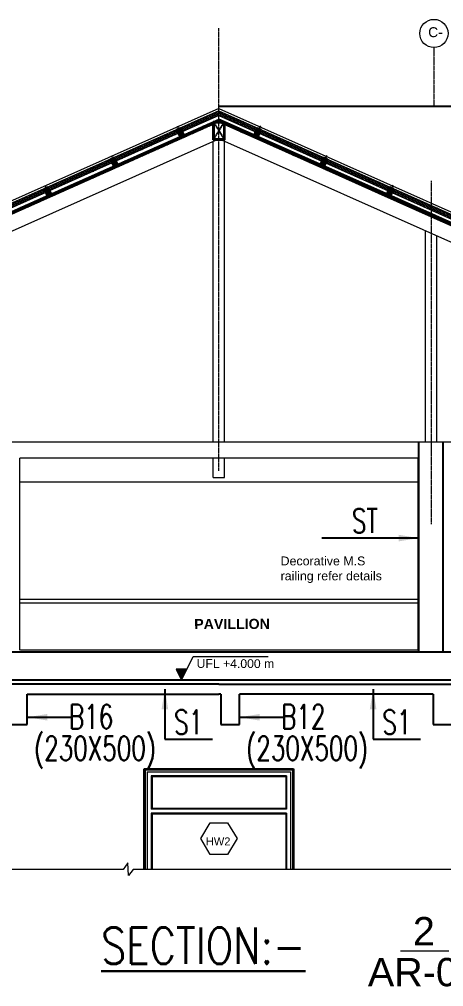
# Model space of a CAD drawing. Header units: millimetres. Extents: x 2659630 to 6742168, y -2425387 to -732288.
# Drawn here: x 3499462 to 3504722, y -1223701 to -1211711 of the extents above; entities that cross this region are included whole.
import ezdxf
from ezdxf.enums import TextEntityAlignment as Align

# ---------------------------------------------------------------- set-up
doc = ezdxf.new("R2010")
doc.units = ezdxf.units.MM
doc.linetypes.add('Grid Line', pattern=[22.225, 12.7, -3.175, 3.175, -3.175])
doc.linetypes.add('Hidden', pattern=[7.14375, 4.7625, -2.38125])
for name, color, linetype, lineweight in [('A-AREA-IDEN', 2, 'Continuous', 9), ('A-DETL', 90, 'Continuous', 18), ('A-DOOR', 31, 'Continuous', 18), ('A-DOOR-FRAM', 31, 'Continuous', 18), ('A-FLOR-HRAL', 11, 'Continuous', 18), ('A-GLAZ-IDEN', 152, 'Continuous', 9), ('A-GRID-MODE', 80, 'Continuous', 0), ('A-hatch', 253, 'Continuous', 0), ('A-ROOF', 6, 'Continuous', 0), ('A-STAIRS', 31, 'Continuous', 18), ('A-TEXT', 211, 'Continuous', 9), ('A-WALL', 113, 'Continuous', 9), ('elevation 02', 2, 'Continuous', 9), ('G-ANNO-DIMS', 111, 'Continuous', 9), ('G-ANNO-SYMB', 111, 'Continuous', 9), ('I-WALL', 2, 'Continuous', 18), ('S-GRID', 1, 'Continuous', 9), ('section-steel', 27, 'Continuous', 30)]:
    doc.layers.add(name, color=color, linetype=linetype, lineweight=lineweight)
for name, color, linetype in [('A-COLUMN', 12, 'Continuous'), ('A-LINE-1 HIDDEN', 1, 'Continuous'), ('A-MOULDING', 20, 'Continuous'), ('S-BEAM NO', 3, 'Continuous'), ('S-COLUMN NO', 2, 'Continuous'), ('S-CONCRET LINE', 4, 'Continuous'), ('S-DIM-1', 5, 'Continuous'), ('S-LEVEL SECTION', 3, 'Continuous'), ('S-TITIL', 6, 'Continuous')]:
    doc.layers.add(name, color=color, linetype=linetype)
doc.styles.add('Arial', font='arial.ttf', dxfattribs={"height": 123})
doc.styles.add('Arial_1', font='arial.ttf', dxfattribs={"height": 98.353293})
doc.styles.add('Arial_5', font='arial.ttf', dxfattribs={"height": 108.188623})
doc.styles.add('Arial_B', font='arialbd.ttf', dxfattribs={"height": 125.853552})
doc.styles.add('ROMANS', font='r.shx', dxfattribs={"width": 0.7})
doc.dimstyles.new('dim100', dxfattribs={"dimtxt": 250, "dimasz": 250, "dimexe": 200, "dimexo": 200, "dimgap": 100, "dimtad": 1, "dimdec": 0, "dimrnd": 1, "dimzin": 0, "dimdsep": 46, "dimtxsty": 'ROMANS', "dimcen": 0, "dimclrd": 5, "dimclre": 5, "dimclrt": 4, "dimadec": 0, "dimazin": 0, "dimtfac": 1, "dimtdec": 0, "dimtix": 1, "dimtofl": 0, "dimtmove": 2, "dimatfit": 3, "dimfxl": 1, "dimtolj": 1, "dimtzin": 0, "dimlwd": -1, "dimlwe": -1, "dimarcsym": 0})
doc.dimstyles.new('dim33.33', dxfattribs={"dimtxt": 250, "dimasz": 250, "dimexe": 200, "dimexo": 200, "dimgap": 100, "dimtad": 1, "dimdec": 0, "dimlfac": 0.333331, "dimzin": 0, "dimdsep": 46, "dimtxsty": 'ROMANS', "dimcen": 0, "dimclrd": 5, "dimclre": 5, "dimclrt": 4, "dimadec": 0, "dimazin": 0, "dimtfac": 1, "dimtdec": 0, "dimtix": 1, "dimtofl": 0, "dimtmove": 2, "dimatfit": 3, "dimfxl": 1, "dimtolj": 1, "dimtzin": 0, "dimlwd": -1, "dimlwe": -1, "dimarcsym": 0})
pattern_1 = [(45, (2374518.583, 459189.726), (5.6035967, 20.912907593), [12.5, -25]), (165, (2374518.583, 459189.726), (-20.912907593, -5.6035967), [12.5, -25]), (105, (2374518.583, 459189.726), (-15.30931089, 15.30931089), [-25, 12.5])]
pattern_2 = [(45, (2375340.774, 459555.79), (5.6035967, 20.912907593), [12.5, -25]), (165, (2375340.774, 459555.79), (-20.912907593, -5.6035967), [12.5, -25]), (105, (2375340.774, 459555.79), (-15.30931089, 15.30931089), [-25, 12.5])]
pattern_3 = [(45, (2376162.965, 459921.852), (5.6035967, 20.912907593), [12.5, -25]), (165, (2376162.965, 459921.852), (-20.912907593, -5.6035967), [12.5, -25]), (105, (2376162.965, 459921.852), (-15.30931089, 15.30931089), [-25, 12.5])]
pattern_4 = [(45, (2376985.156, 460287.915), (5.6035967, 20.912907593), [12.5, -25]), (165, (2376985.156, 460287.915), (-20.912907593, -5.6035967), [12.5, -25]), (105, (2376985.156, 460287.915), (-15.30931089, 15.30931089), [-25, 12.5])]
pattern_5 = [(69, (2283973.199, 398736.058), (-11.66975533, 4.47959937), []), (159, (2283973.199, 398736.058), (-4.47959937, -11.66975533), [])]
pattern_6 = [(69, (2284666.341, 399044.665), (-11.66975533, 4.47959937), []), (159, (2284666.341, 399044.665), (-4.47959937, -11.66975533), [])]
pattern_7 = [(69, (2285359.483, 399353.272), (-11.66975533, 4.47959937), []), (159, (2285359.483, 399353.272), (-4.47959937, -11.66975533), [])]
pattern_8 = [(69, (2286052.625, 399661.878), (-11.66975533, 4.47959937), []), (159, (2286052.625, 399661.878), (-4.47959937, -11.66975533), [])]

# ---------------------------------------------------------------- blocks, each defined once
blk = doc.blocks.new('Spot section')
at = {"layer": 'G-ANNO-DIMS'}
h = blk.add_hatch(color=256, dxfattribs=at)
h.dxf.hatch_style = 1
h.paths.add_polyline_path([(0, 136), (67, 0), (135, 136)])
blk.add_lwpolyline([(135, 136), (0, 136), (67, 0), (213, 294), (1141, 294)], dxfattribs=at)
blk = doc.blocks.new('Grid - M_Grid Head - Circle-24584-GROUND FLOOR PLAN-01')
at = {"layer": 'A-GRID-MODE'}
blk.add_circle((0, 0), 3.5, dxfattribs=at)

msp = doc.modelspace()

# ---------------------------------------------------------------- hatches: boundary and pattern name
at = {"layer": 'A-DETL'}
h = msp.add_hatch(dxfattribs=at)
h.set_pattern_fill('HONEY', color=256, scale=100, angle=45)
h.set_pattern_definition(pattern_4)
h.paths.add_polyline_path([(3501935.878, -1212901.802), (3501935.878, -1212847.071), (3501460.039, -1213058.928), (3501480.375, -1213104.605)])
h = msp.add_hatch(dxfattribs=at)
h.set_pattern_fill('HONEY', color=256, scale=100, angle=45)
h.set_pattern_definition(pattern_4)
h.paths.add_polyline_path([(3501935.878, -1212901.802), (3501935.878, -1212847.071), (3502411.716, -1213058.928), (3502391.38, -1213104.605)])
h = msp.add_hatch(dxfattribs=at)
h.set_pattern_fill('HONEY', color=256, scale=100, angle=45)
h.set_pattern_definition(pattern_3)
h.paths.add_polyline_path([(3501436.511, -1213124.135), (3501416.175, -1213078.457), (3500637.848, -1213424.991), (3500658.185, -1213470.668)])
h = msp.add_hatch(dxfattribs=at)
h.set_pattern_fill('HONEY', color=256, scale=100, angle=45)
h.set_pattern_definition(pattern_3)
h.paths.add_polyline_path([(3502435.244, -1213124.135), (3502455.581, -1213078.457), (3503233.907, -1213424.991), (3503213.571, -1213470.668)])
h = msp.add_hatch(dxfattribs=at)
h.set_pattern_fill('HONEY', color=256, scale=100, angle=45)
h.set_pattern_definition(pattern_2)
h.paths.add_polyline_path([(3500614.32, -1213490.198), (3500593.984, -1213444.52), (3499815.657, -1213791.054), (3499835.994, -1213836.731)])
h = msp.add_hatch(dxfattribs=at)
h.set_pattern_fill('HONEY', color=256, scale=100, angle=45)
h.set_pattern_definition(pattern_2)
h.paths.add_polyline_path([(3503257.435, -1213490.198), (3503277.772, -1213444.52), (3504056.098, -1213791.054), (3504035.761, -1213836.731)])
h = msp.add_hatch(dxfattribs=at)
h.set_pattern_fill('HONEY', color=256, scale=100, angle=45)
h.set_pattern_definition(pattern_1)
h.paths.add_polyline_path([(3499792.13, -1213856.261), (3499771.793, -1213810.583), (3498993.466, -1214157.117), (3499013.803, -1214202.794)])
h = msp.add_hatch(dxfattribs=at)
h.set_pattern_fill('HONEY', color=256, scale=100, angle=45)
h.set_pattern_definition(pattern_1)
h.paths.add_polyline_path([(3504079.626, -1213856.261), (3504099.962, -1213810.583), (3504878.289, -1214157.117), (3504857.952, -1214202.794)])
at = {"layer": 'A-hatch', "lineweight": -3}
h = msp.add_hatch(color=256, dxfattribs=at)
h.dxf.hatch_style = 1
h.paths.add_polyline_path([(3501865.878, -1212983.322), (3502005.878, -1212983.322), (3502005.878, -1213203.322), (3501865.878, -1213203.322)])
h.paths.add_polyline_path([(3501871.878, -1212989.322), (3501999.878, -1212989.322), (3501999.878, -1213197.322), (3501871.878, -1213197.322)], flags=16)
h = msp.add_hatch(color=256, dxfattribs=at)
h.dxf.hatch_style = 1
h.paths.add_polyline_path([(3501460.039, -1213058.928), (3501416.175, -1213078.457), (3501455.221, -1213166.158), (3501499.085, -1213146.628)])
h.paths.add_polyline_path([(3501493.804, -1213144.601), (3501457.248, -1213160.877), (3501421.456, -1213080.485), (3501458.011, -1213064.209)], flags=16)
h = msp.add_hatch(color=256, dxfattribs=at)
h.dxf.hatch_style = 1
h.paths.add_polyline_path([(3502411.716, -1213058.928), (3502455.581, -1213078.457), (3502416.534, -1213166.158), (3502372.67, -1213146.628)])
h.paths.add_polyline_path([(3502377.951, -1213144.601), (3502414.507, -1213160.877), (3502450.299, -1213080.485), (3502413.744, -1213064.209)], flags=16)
h = msp.add_hatch(color=256, dxfattribs=at)
h.dxf.hatch_style = 1
h.paths.add_polyline_path([(3500637.848, -1213424.991), (3500593.984, -1213444.52), (3500633.03, -1213532.221), (3500676.894, -1213512.691)])
h.paths.add_polyline_path([(3500671.613, -1213510.664), (3500635.058, -1213526.94), (3500599.265, -1213446.548), (3500635.82, -1213430.272)], flags=16)
h = msp.add_hatch(color=256, dxfattribs=at)
h.dxf.hatch_style = 1
h.paths.add_polyline_path([(3503233.907, -1213424.991), (3503277.772, -1213444.52), (3503238.725, -1213532.221), (3503194.861, -1213512.691)])
h.paths.add_polyline_path([(3503200.142, -1213510.664), (3503236.698, -1213526.94), (3503272.49, -1213446.548), (3503235.935, -1213430.272)], flags=16)
h = msp.add_hatch(color=256, dxfattribs=at)
h.dxf.hatch_style = 1
h.paths.add_polyline_path([(3499815.657, -1213791.054), (3499771.793, -1213810.583), (3499810.839, -1213898.284), (3499854.704, -1213878.754)])
h.paths.add_polyline_path([(3499849.422, -1213876.727), (3499812.867, -1213893.003), (3499777.074, -1213812.611), (3499813.63, -1213796.335)], flags=16)
h = msp.add_hatch(color=256, dxfattribs=at)
h.dxf.hatch_style = 1
h.paths.add_polyline_path([(3504056.098, -1213791.054), (3504099.962, -1213810.583), (3504060.916, -1213898.284), (3504017.052, -1213878.754)])
h.paths.add_polyline_path([(3504022.333, -1213876.727), (3504058.888, -1213893.003), (3504094.681, -1213812.611), (3504058.126, -1213796.335)], flags=16)
at = {"layer": 'A-WALL', "lineweight": -3}
h = msp.add_hatch(dxfattribs=at)
h.set_pattern_fill('ANSI37', color=252, scale=100, angle=24)
h.set_pattern_definition(pattern_8)
h.paths.add_polyline_path([(3501935.878, -1212979.522), (3501935.878, -1212952.156), (3501331.724, -1213221.142), (3501341.892, -1213243.981)])
h = msp.add_hatch(dxfattribs=at)
h.set_pattern_fill('ANSI37', color=252, scale=100, angle=24)
h.set_pattern_definition(pattern_8)
h.paths.add_polyline_path([(3501935.878, -1212979.522), (3501935.878, -1212952.156), (3502540.032, -1213221.142), (3502529.863, -1213243.981)])
h = msp.add_hatch(dxfattribs=at)
h.set_pattern_fill('ANSI37', color=252, scale=100, angle=24)
h.set_pattern_definition(pattern_7)
h.paths.add_polyline_path([(3500648.75, -1213552.588), (3500638.581, -1213529.749), (3501331.724, -1213221.142), (3501341.892, -1213243.981)])
h = msp.add_hatch(dxfattribs=at)
h.set_pattern_fill('ANSI37', color=252, scale=100, angle=24)
h.set_pattern_definition(pattern_7)
h.paths.add_polyline_path([(3503223.005, -1213552.588), (3503233.174, -1213529.749), (3502540.032, -1213221.142), (3502529.863, -1213243.981)])
h = msp.add_hatch(dxfattribs=at)
h.set_pattern_fill('ANSI37', color=252, scale=100, angle=24)
h.set_pattern_definition(pattern_6)
h.paths.add_polyline_path([(3499955.608, -1213861.195), (3499945.439, -1213838.356), (3500638.581, -1213529.749), (3500648.75, -1213552.588)])
h = msp.add_hatch(dxfattribs=at)
h.set_pattern_fill('ANSI37', color=252, scale=100, angle=24)
h.set_pattern_definition(pattern_6)
h.paths.add_polyline_path([(3503916.147, -1213861.195), (3503926.316, -1213838.356), (3503233.174, -1213529.749), (3503223.005, -1213552.588)])
h = msp.add_hatch(dxfattribs=at)
h.set_pattern_fill('ANSI37', color=252, scale=100, angle=24)
h.set_pattern_definition(pattern_5)
h.paths.add_polyline_path([(3499262.466, -1214169.801), (3499252.297, -1214146.963), (3499945.439, -1213838.356), (3499955.608, -1213861.195)])
h = msp.add_hatch(dxfattribs=at)
h.set_pattern_fill('ANSI37', color=252, scale=100, angle=24)
h.set_pattern_definition(pattern_5)
h.paths.add_polyline_path([(3504609.29, -1214169.801), (3504619.458, -1214146.963), (3503926.316, -1213838.356), (3503916.147, -1213861.195)])
h = msp.add_hatch(dxfattribs=at)
h.set_pattern_fill('ANSI37', color=252, scale=100, angle=24)
h.set_pattern_definition([(69, (2283280.057, 398427.451), (-11.66975533, 4.47959937), []), (159, (2283280.057, 398427.451), (-4.47959937, -11.66975533), [])])
h.paths.add_polyline_path([(3505302.432, -1214478.408), (3505312.6, -1214455.57), (3504619.458, -1214146.963), (3504609.29, -1214169.801)])

# ---------------------------------------------------------------- linework, layer by layer
at = {"layer": 'A-COLUMN', "color": 1}
for points in [[(3501421.456, -1213080.485), (3501493.804, -1213144.601)], [(3501458.011, -1213064.209), (3501457.248, -1213160.877)], [(3502450.299, -1213080.485), (3502377.951, -1213144.601)], [(3502413.744, -1213064.209), (3502414.507, -1213160.877)], [(3500599.265, -1213446.548), (3500671.613, -1213510.664)], [(3500635.82, -1213430.272), (3500635.058, -1213526.94)], [(3503272.49, -1213446.548), (3503200.142, -1213510.664)], [(3503235.935, -1213430.272), (3503236.698, -1213526.94)], [(3499777.074, -1213812.611), (3499849.422, -1213876.727)], [(3499813.63, -1213796.335), (3499812.867, -1213893.003)], [(3504094.681, -1213812.611), (3504022.333, -1213876.727)], [(3504058.126, -1213796.335), (3504058.888, -1213893.003)]]:
    msp.add_lwpolyline(points, dxfattribs=at)
at = {"layer": 'A-DOOR'}
for p, q in [((3501047.878, -1221038.991), (3502823.878, -1221038.991)), ((3502773.878, -1221088.991), (3501097.878, -1221088.991)), ((3502763.878, -1221098.991), (3501107.878, -1221098.991)), ((3502773.878, -1221501.968), (3501097.878, -1221501.967)), ((3502763.878, -1221491.968), (3501107.878, -1221491.967)), ((3502773.878, -1221551.968), (3501097.878, -1221551.967)), ((3502763.878, -1221561.968), (3501107.878, -1221561.967))]:
    msp.add_line(p, q, dxfattribs=at)
at = {"layer": 'A-DOOR-FRAM'}
for p, q in [((3501047.878, -1221038.991), (3501047.878, -1222247.498)), ((3502823.878, -1221038.991), (3502823.878, -1222247.498)), ((3501097.878, -1221088.991), (3501097.878, -1221501.967)), ((3501107.878, -1221098.991), (3501107.878, -1221491.967)), ((3502763.878, -1221098.991), (3502763.878, -1221491.968)), ((3502773.878, -1221088.991), (3502773.878, -1221501.968)), ((3501097.878, -1221551.967), (3501097.878, -1222247.498)), ((3501107.878, -1221561.967), (3501107.878, -1222247.498)), ((3502763.878, -1221561.968), (3502763.878, -1222247.498)), ((3502773.878, -1221551.968), (3502773.878, -1222247.498))]:
    msp.add_line(p, q, dxfattribs=at)
at = {"layer": 'A-FLOR-HRAL'}
for p, q in [((3504395.872, -1218902.046), (3499475.772, -1218902.046)), ((3504395.872, -1218947.046), (3499475.772, -1218947.046))]:
    msp.add_line(p, q, dxfattribs=at)
at = {"layer": 'A-GLAZ-IDEN'}
msp.add_lwpolyline([(3502042.44, -1222061.345), (3501827.722, -1222061.345), (3501709.715, -1221866.453), (3501827.722, -1221671.562), (3502044.033, -1221671.562), (3502162.04, -1221866.453), (3502042.44, -1222061.345)], close=True, dxfattribs=at)
at = {"layer": 'A-LINE-1 HIDDEN', "linetype": 'Hidden', "ltscale": 0.5}
for p, q in [((3501871.878, -1212989.322), (3501999.878, -1213197.322)), ((3501871.878, -1213197.322), (3501999.878, -1212989.322))]:
    msp.add_line(p, q, dxfattribs=at)
at = {"layer": 'A-LINE-1 HIDDEN', "linetype": 'Hidden'}
for p, q in [((3504415.879, -1219552.048), (3504415.879, -1216951.961)), ((3504715.878, -1219552.048), (3504715.878, -1216951.961)), ((3494050.876, -1219552.049), (3509800.878, -1219552.048))]:
    msp.add_line(p, q, dxfattribs=at)
msp.add_lwpolyline([(3501010.878, -1222247.498), (3501010.878, -1221001.991), (3502860.878, -1221001.991), (3502860.878, -1222247.498)], dxfattribs=at)
at = {"layer": 'A-MOULDING'}
msp.add_line((3509820.879, -1219902.044), (3494050.878, -1219902.044), dxfattribs=at)
at = {"layer": 'A-ROOF', "linetype": 'Continuous'}
for p, q in [((3501935.878, -1212816.421), (3492120.876, -1217186.341)), ((3501935.878, -1212847.071), (3492132.264, -1217211.921)), ((3501935.878, -1212816.421), (3511750.88, -1217186.341)), ((3501935.878, -1212847.071), (3511739.491, -1217211.921)), ((3499467.879, -1217445.065), (3504403.879, -1217445.065))]:
    msp.add_line(p, q, dxfattribs=at)
at = {"layer": 'A-STAIRS'}
msp.add_lwpolyline([(3513065.678, -1222247.498), (3500871.371, -1222247.498), (3500816.982, -1222323.399), (3500808.576, -1222164.872), (3500749.368, -1222247.498), (3499095.351, -1222247.498), (3499040.962, -1222323.399), (3499032.556, -1222164.872), (3498973.348, -1222247.498), (3497319.332, -1222247.498), (3497264.942, -1222323.399), (3497256.56, -1222165.316), (3497197.328, -1222247.498), (3487607.83, -1222247.498)], dxfattribs=at)
at = {"layer": 'A-WALL'}
for p, q in [((3510070.883, -1216951.962), (3493800.978, -1216951.963)), ((3504403.879, -1217151.958), (3499467.879, -1217151.958)), ((3499467.879, -1219532.04), (3499467.879, -1217151.958)), ((3504403.879, -1219532.038), (3504403.879, -1217151.958)), ((3504395.872, -1219532.038), (3499475.772, -1219532.04))]:
    msp.add_line(p, q, dxfattribs=at)
at = {"layer": 'A-WALL', "color": 252, "lineweight": -3}
for points in [[(3499945.439, -1213838.356), (3499945.439, -1213838.356), (3501935.878, -1212952.156)], [(3503926.316, -1213838.356), (3503926.316, -1213838.356), (3501935.878, -1212952.156)]]:
    msp.add_lwpolyline(points, dxfattribs=at)
for points in [[(3501935.878, -1212952.156), (3501935.878, -1212979.522), (3501341.892, -1213243.981), (3501331.724, -1213221.142)], [(3501935.878, -1212952.156), (3501935.878, -1212979.522), (3502529.863, -1213243.981), (3502540.032, -1213221.142)], [(3501331.724, -1213221.142), (3501341.892, -1213243.981), (3500648.75, -1213552.588), (3500638.581, -1213529.749)], [(3502540.032, -1213221.142), (3502529.863, -1213243.981), (3503223.005, -1213552.588), (3503233.174, -1213529.749)], [(3500638.581, -1213529.749), (3500648.75, -1213552.588), (3499955.608, -1213861.195), (3499945.439, -1213838.356)], [(3503233.174, -1213529.749), (3503223.005, -1213552.588), (3503916.147, -1213861.195), (3503926.316, -1213838.356)], [(3499945.439, -1213838.356), (3499955.608, -1213861.195), (3499262.466, -1214169.801), (3499252.297, -1214146.963)], [(3503926.316, -1213838.356), (3503916.147, -1213861.195), (3504609.29, -1214169.801), (3504619.458, -1214146.963)], [(3504619.458, -1214146.963), (3504609.29, -1214169.801), (3505302.432, -1214478.408), (3505312.6, -1214455.57)]]:
    msp.add_lwpolyline(points, close=True, dxfattribs=at)
at = {"layer": 'elevation 02', "color": 2}
for p, q in [((3492320.876, -1217233.03), (3501935.878, -1212952.156)), ((3501935.878, -1212901.802), (3501480.375, -1213104.605)), ((3501935.878, -1212901.802), (3502391.38, -1213104.605)), ((3511550.88, -1217233.03), (3501935.878, -1212952.156)), ((3501436.511, -1213124.135), (3500658.185, -1213470.668)), ((3502435.244, -1213124.135), (3503213.571, -1213470.668)), ((3493865.876, -1216785.972), (3501935.878, -1213192.976)), ((3501865.878, -1216951.963), (3501865.878, -1213224.142)), ((3510005.879, -1216785.972), (3501935.878, -1213192.976)), ((3502005.878, -1216951.963), (3502005.878, -1213224.142)), ((3500614.32, -1213490.198), (3499835.994, -1213836.731)), ((3503257.435, -1213490.198), (3504035.761, -1213836.731)), ((3499792.13, -1213856.261), (3499013.803, -1214202.794)), ((3504079.626, -1213856.261), (3504857.952, -1214202.794)), ((3504495.879, -1216951.963), (3504495.879, -1214332.762)), ((3504635.879, -1216951.963), (3504635.879, -1214395.094)), ((3501865.878, -1217391.746), (3501865.878, -1217151.958)), ((3502005.878, -1217391.746), (3502005.878, -1217151.958)), ((3501865.878, -1217391.746), (3502005.878, -1217391.746))]:
    msp.add_line(p, q, dxfattribs=at)
at = {"layer": 'G-ANNO-SYMB'}
msp.add_line((3504185.688, -1223257.2), (3504785.688, -1223257.2), dxfattribs=at)
at = {"layer": 'I-WALL'}
msp.add_line((3501022.878, -1221013.991), (3501022.878, -1222247.498), dxfattribs=at)
msp.add_lwpolyline([(3501022.878, -1221013.991), (3502848.878, -1221013.991), (3502848.878, -1222247.498)], dxfattribs=at)
at = {"layer": 'S-CONCRET LINE'}
for p, q in [((3501935.878, -1219951.965), (3494050.878, -1219951.965)), ((3501935.878, -1219951.965), (3509820.879, -1219951.965)), ((3499560.879, -1220076.965), (3501935.878, -1220076.965)), ((3499560.879, -1220451.969), (3499560.879, -1220076.965)), ((3501960.879, -1220076.965), (3501960.879, -1220451.969)), ((3502190.879, -1220451.969), (3502190.879, -1220076.965)), ((3504590.879, -1220076.965), (3504590.879, -1220451.969)), ((3499330.879, -1220451.969), (3499560.879, -1220451.969)), ((3501960.879, -1220451.969), (3502190.879, -1220451.969)), ((3504590.879, -1220451.969), (3504820.879, -1220451.969))]:
    msp.add_line(p, q, dxfattribs=at)
for points in [[(3501960.879, -1220076.965), (3501935.878, -1220076.965)], [(3504590.879, -1220076.965), (3502190.879, -1220076.965)]]:
    msp.add_lwpolyline(points, dxfattribs=at)
at = {"layer": 'S-GRID', "linetype": 'Grid Line'}
for p, q in [((3501935.878, -1217306.37), (3501935.878, -1211817.634)), ((3504600.879, -1212061.466), (3504600.879, -1212791.477)), ((3501422.128, -1213032.804), (3501477.153, -1213156.393)), ((3502449.627, -1213032.804), (3502394.602, -1213156.393)), ((3500599.937, -1213398.867), (3500654.962, -1213522.456)), ((3503271.818, -1213398.867), (3503216.793, -1213522.456)), ((3504565.879, -1213712.212), (3504565.879, -1217968.882)), ((3499777.746, -1213764.93), (3499832.771, -1213888.519)), ((3504094.009, -1213764.93), (3504038.984, -1213888.519))]:
    msp.add_line(p, q, dxfattribs=at)
at = {"layer": 'S-LEVEL SECTION'}
msp.add_line((3514220.452, -1212791.476), (3501935.878, -1212791.476), dxfattribs=at)
at = {"layer": 'section-steel'}
for points in [[(3501865.878, -1212983.322), (3502005.878, -1212983.322), (3502005.878, -1213203.322), (3501865.878, -1213203.322)], [(3501871.878, -1212989.322), (3501999.878, -1212989.322), (3501999.878, -1213197.322), (3501871.878, -1213197.322)], [(3501460.039, -1213058.928), (3501499.085, -1213146.628), (3501455.221, -1213166.158), (3501416.175, -1213078.457)], [(3501458.011, -1213064.209), (3501493.804, -1213144.601), (3501457.248, -1213160.877), (3501421.456, -1213080.485)], [(3502411.716, -1213058.928), (3502372.67, -1213146.628), (3502416.534, -1213166.158), (3502455.581, -1213078.457)], [(3502413.744, -1213064.209), (3502377.951, -1213144.601), (3502414.507, -1213160.877), (3502450.299, -1213080.485)], [(3500637.848, -1213424.991), (3500676.894, -1213512.691), (3500633.03, -1213532.221), (3500593.984, -1213444.52)], [(3500635.82, -1213430.272), (3500671.613, -1213510.664), (3500635.058, -1213526.94), (3500599.265, -1213446.548)], [(3503233.907, -1213424.991), (3503194.861, -1213512.691), (3503238.725, -1213532.221), (3503277.772, -1213444.52)], [(3503235.935, -1213430.272), (3503200.142, -1213510.664), (3503236.698, -1213526.94), (3503272.49, -1213446.548)], [(3499815.657, -1213791.054), (3499854.704, -1213878.754), (3499810.839, -1213898.284), (3499771.793, -1213810.583)], [(3499813.63, -1213796.335), (3499849.422, -1213876.727), (3499812.867, -1213893.003), (3499777.074, -1213812.611)], [(3504056.098, -1213791.054), (3504017.052, -1213878.754), (3504060.916, -1213898.284), (3504099.962, -1213810.583)], [(3504058.126, -1213796.335), (3504022.333, -1213876.727), (3504058.888, -1213893.003), (3504094.681, -1213812.611)]]:
    msp.add_lwpolyline(points, close=True, dxfattribs=at)

# ---------------------------------------------------------------- block references
at = {"layer": 'A-GRID-MODE', "xscale": 49.99999999999998, "yscale": 49.99999999999998, "zscale": 49.99999999999998, "rotation": 270}
msp.add_blockref('Grid - M_Grid Head - Circle-24584-GROUND FLOOR PLAN-01', (3504600.879, -1211886.466), dxfattribs=at)
at = {"layer": 'G-ANNO-DIMS'}
msp.add_blockref('Spot section', (3501404.522, -1219902.045), dxfattribs=at)

# ---------------------------------------------------------------- texts
at = {"layer": 'A-AREA-IDEN', "insert": (3502098.315, -1219142.559), "char_height": 125.8536, "width": 1345.94379, "attachment_point": 2, "rotation": 0.1314106, "line_spacing_factor": 0.938532, "style": 'Arial_B'}
msp.add_mtext('PAVILLION', dxfattribs=at)
at = {"layer": 'A-GLAZ-IDEN', "insert": (3501926.382, -1221950.053), "char_height": 98.3533, "width": 244.8, "attachment_point": 8, "line_spacing_factor": 0.938532, "style": 'Arial_1'}
msp.add_mtext('HW2', dxfattribs=at)
at = {"layer": 'A-GRID-MODE', "style": 'Arial'}
msp.add_text('C-', height=122.9416, dxfattribs=at).set_placement((3504529.94, -1211932.137))
at = {"layer": 'A-TEXT', "insert": (3502700.699, -1218369.503), "char_height": 110, "width": 1388.15121, "attachment_point": 1, "line_spacing_factor": 1.010232, "style": 'Arial_1'}
msp.add_mtext('Decorative M.S railing refer details', dxfattribs=at)
at = {"layer": 'G-ANNO-DIMS', "insert": (3501659.662, -1219641.681), "char_height": 108.18862, "width": 1040.12588, "attachment_point": 1, "rotation": 359.8685894, "line_spacing_factor": 0.938532, "style": 'Arial_5'}
msp.add_mtext('UFL +4.000 m', dxfattribs=at)
at = {"layer": 'G-ANNO-SYMB', "width": 325.02824, "attachment_point": 2, "line_spacing_factor": 0.938532, "style": 'Arial_1'}
for s, insert, char_height in [('2', (3504476.532, -1222838.706, 0), 350.545), ('AR-05', (3504476.532, -1223345.842, 0), 350.5449)]:
    msp.add_mtext(s, dxfattribs=dict(at, insert=insert, char_height=char_height))
at = {"layer": 'S-BEAM NO', "style": 'ROMANS', "width": 0.7}
for s, p in [('ST', (3503745.924, -1217927.569, 0)), ('B16', (3500351.203, -1220354.407, 0)), ('B12', (3502981.203, -1220354.407, 0)), ('(230X500)', (3500400.098, -1220747.641)), ('(230X500)', (3503030.098, -1220747.641))]:
    msp.add_text(s, height=300, dxfattribs=at).set_placement(p, align=Align.MIDDLE_CENTER)
at = {"layer": 'S-BEAM NO', "char_height": 300, "width": 457.14286, "attachment_point": 2, "style": 'ROMANS'}
for insert in [(3501561.002, -1220271.908), (3504142.228, -1220271.908)]:
    msp.add_mtext('S1', dxfattribs=dict(at, insert=insert))
at = {"layer": 'S-TITIL', "lineweight": 30, "style": 'ROMANS', "width": 0.8}
msp.add_text('%%USECTION:-', height=450, dxfattribs=at).set_placement((3500477.316, -1223420.055))

# ---------------------------------------------------------------- leaders
at = {"layer": 'S-COLUMN NO', "ltscale": 2500, "path_type": 1}
msp.add_leader([(3504412.63, -1218141.388), (3503213.606, -1218141.388)], dimstyle='dim100', override={"dimgap": 100, "dimtad": 0}, dxfattribs=at)
at = {"layer": 'S-COLUMN NO', "ltscale": 2500}
for points in [[(3501266.252, -1220012.641), (3501266.252, -1220633.189), (3501854.539, -1220633.189)], [(3503847.478, -1220012.641), (3503847.478, -1220633.189), (3504435.765, -1220633.189)]]:
    msp.add_leader(points, dimstyle='dim100', override={"dimgap": 100, "dimtad": 0}, dxfattribs=at)
at = {"layer": 'S-DIM-1'}
for points in [[(3499560.879, -1220362.19), (3500124.563, -1220362.19)], [(3502190.879, -1220362.19), (3502754.563, -1220362.19)]]:
    msp.add_leader(points, dimstyle='dim33.33', dxfattribs=at)

doc.saveas('drawing.dxf')
